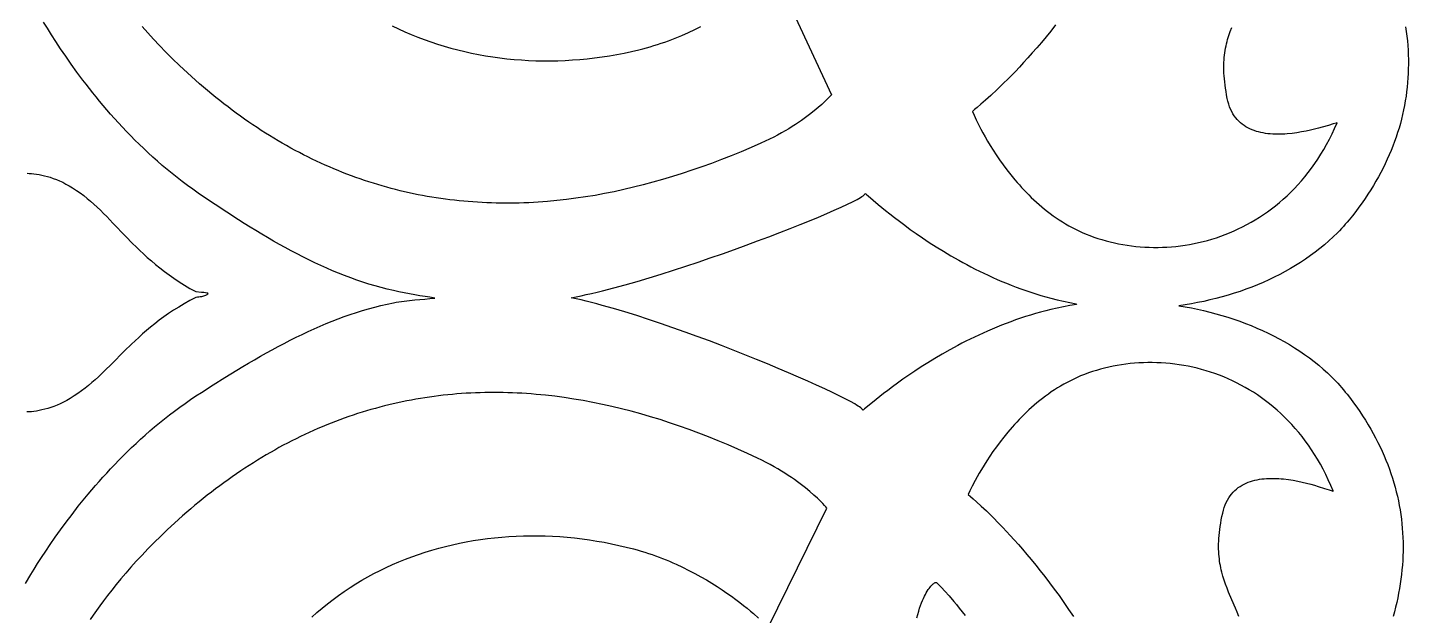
# Model space of a CAD drawing. Extents: x -332 to 348, y -263 to 352.
# Drawn here: x 59.8 to 123.2, y 29 to 56 of the extents above; entities that cross this region are included whole.
import ezdxf

# ---------------------------------------------------------------- set-up
doc = ezdxf.new("R2010")
doc.units = 0
doc.layers.add('LAYER_1', color=18, linetype='CONTINUOUS')
doc.layers.add('LAYER_2', color=174, linetype='CONTINUOUS')

msp = doc.modelspace()

# ---------------------------------------------------------------- linework, layer by layer
at = {"layer": 'LAYER_1'}
for points in [[(94.131, 58.472), (96.706, 52.941), (96.656, 52.885), (96.595, 52.819), (96.508, 52.73), (96.396, 52.621), (96.259, 52.493), (96.097, 52.35), (95.909, 52.193), (95.695, 52.025), (95.579, 51.937), (95.456, 51.847), (95.326, 51.755), (95.19, 51.662), (95.048, 51.568), (94.898, 51.473), (94.743, 51.377), (94.581, 51.281), (94.412, 51.185), (94.236, 51.089), (94.054, 50.993), (93.866, 50.899), (93.67, 50.805), (93.468, 50.712), (93.013, 50.513), (92.559, 50.321), (92.106, 50.135), (91.654, 49.957), (91.202, 49.786), (90.752, 49.623), (90.302, 49.467), (89.853, 49.318), (89.405, 49.177), (88.958, 49.043), (88.513, 48.916), (88.068, 48.798), (87.624, 48.687), (87.181, 48.583), (86.74, 48.487), (86.299, 48.4), (85.859, 48.319), (85.421, 48.247), (84.984, 48.183), (84.548, 48.127), (84.113, 48.078), (83.679, 48.038), (83.463, 48.021), (83.247, 48.006), (83.031, 47.993), (82.815, 47.982), (82.6, 47.973), (82.385, 47.966), (82.171, 47.961), (81.957, 47.959), (81.743, 47.958), (81.529, 47.96), (81.316, 47.963), (81.103, 47.969), (80.891, 47.977), (80.678, 47.986), (80.466, 47.998), (80.255, 48.013), (80.044, 48.029), (79.833, 48.047), (79.622, 48.068), (79.412, 48.09), (79.202, 48.115), (78.993, 48.142), (78.784, 48.171), (78.575, 48.202), (78.367, 48.236), (78.159, 48.271), (77.951, 48.309), (77.744, 48.349), (77.537, 48.392), (77.33, 48.436), (77.124, 48.483), (76.918, 48.531), (76.713, 48.583), (76.508, 48.636), (76.303, 48.691), (76.099, 48.749), (75.895, 48.809), (75.692, 48.872), (75.489, 48.936), (75.286, 49.003), (75.084, 49.072), (74.882, 49.143), (74.68, 49.217), (74.479, 49.293), (74.279, 49.371), (74.079, 49.452), (73.879, 49.535), (73.679, 49.62), (73.48, 49.707), (73.282, 49.797), (73.084, 49.889), (72.886, 49.984), (72.689, 50.081), (72.492, 50.18), (72.295, 50.282), (72.099, 50.385), (71.904, 50.492), (71.709, 50.6), (71.514, 50.711), (71.32, 50.825), (71.126, 50.941), (70.933, 51.059), (70.74, 51.18), (70.547, 51.303), (70.355, 51.428), (70.164, 51.556), (69.973, 51.686), (69.782, 51.819), (69.592, 51.954), (69.403, 52.092), (69.213, 52.232), (69.025, 52.375), (68.836, 52.52), (68.649, 52.667), (68.461, 52.817), (68.275, 52.97), (68.088, 53.125), (67.903, 53.282), (67.717, 53.442), (67.532, 53.605), (67.348, 53.77), (67.164, 53.937), (66.981, 54.107), (66.798, 54.28), (66.481, 54.587), (66.177, 54.89), (65.886, 55.191), (65.607, 55.487), (65.34, 55.779), (65.086, 56.067)], [(59.736, 30.494), (59.982, 30.908), (60.129, 31.148), (60.291, 31.409), (60.469, 31.687), (60.663, 31.984), (60.872, 32.295), (61.097, 32.622), (61.338, 32.961), (61.595, 33.311), (61.867, 33.671), (62.154, 34.04), (62.304, 34.227), (62.457, 34.416), (62.615, 34.606), (62.776, 34.797), (62.941, 34.989), (63.11, 35.182), (63.283, 35.376), (63.46, 35.57), (63.64, 35.765), (63.825, 35.96), (64.013, 36.154), (64.205, 36.348), (64.401, 36.542), (64.601, 36.735), (64.804, 36.928), (65.012, 37.119), (65.223, 37.31), (65.439, 37.499), (65.658, 37.686), (65.88, 37.872), (66.107, 38.055), (66.337, 38.237), (66.572, 38.417), (66.81, 38.594), (67.052, 38.768), (67.298, 38.939), (67.547, 39.108), (67.8, 39.273), (68.343, 39.619), (68.884, 39.958), (69.426, 40.291), (69.697, 40.454), (69.968, 40.615), (70.24, 40.773), (70.511, 40.929), (70.783, 41.082), (71.055, 41.232), (71.327, 41.379), (71.6, 41.523), (71.873, 41.663), (72.146, 41.8), (72.42, 41.934), (72.694, 42.063), (72.969, 42.189), (73.245, 42.31), (73.521, 42.427), (73.797, 42.54), (74.075, 42.648), (74.353, 42.751), (74.632, 42.849), (74.911, 42.942), (75.192, 43.03), (75.473, 43.112), (75.755, 43.189), (76.038, 43.26), (76.323, 43.326), (76.608, 43.385), (76.733, 43.408), (76.858, 43.429), (77.105, 43.464), (77.348, 43.492), (77.588, 43.516), (78.058, 43.556), (78.288, 43.578), (78.514, 43.603), (78.288, 43.636), (78.059, 43.672), (77.827, 43.711), (77.591, 43.752), (77.351, 43.797), (77.109, 43.844), (76.863, 43.894), (76.615, 43.948), (76.331, 44.013), (76.048, 44.085), (75.766, 44.162), (75.486, 44.245), (75.206, 44.333), (74.928, 44.427), (74.65, 44.526), (74.374, 44.631), (74.098, 44.74), (73.823, 44.854), (73.549, 44.972), (73.275, 45.095), (73.003, 45.223), (72.73, 45.354), (72.459, 45.489), (72.188, 45.629), (71.918, 45.772), (71.648, 45.918), (71.379, 46.068), (71.11, 46.221), (70.841, 46.377), (70.573, 46.536), (70.305, 46.698), (70.037, 46.862), (69.769, 47.029), (69.502, 47.197), (68.968, 47.542), (68.433, 47.893), (67.899, 48.25), (67.649, 48.421), (67.404, 48.595), (67.162, 48.772), (66.924, 48.951), (66.689, 49.134), (66.459, 49.318), (66.232, 49.505), (66.01, 49.694), (65.791, 49.884), (65.576, 50.076), (65.365, 50.27), (65.158, 50.465), (64.955, 50.661), (64.755, 50.858), (64.56, 51.055), (64.368, 51.253), (64.18, 51.452), (63.996, 51.65), (63.816, 51.849), (63.64, 52.047), (63.467, 52.245), (63.299, 52.443), (63.134, 52.64), (62.973, 52.836), (62.816, 53.03), (62.663, 53.224), (62.514, 53.416), (62.368, 53.606), (62.089, 53.981), (61.825, 54.347), (61.576, 54.703), (61.343, 55.047), (61.125, 55.378), (60.922, 55.694), (60.735, 55.995), (60.563, 56.277)], [(76.555, 56.1), (76.842, 55.961), (77.132, 55.829), (77.426, 55.702), (77.723, 55.582), (78.023, 55.468), (78.326, 55.36), (78.631, 55.259), (78.94, 55.164), (79.251, 55.075), (79.565, 54.992), (79.881, 54.916), (80.199, 54.846), (80.519, 54.782), (80.841, 54.724), (81.166, 54.673), (81.492, 54.629), (81.82, 54.59), (82.149, 54.558), (82.48, 54.533), (82.812, 54.514), (83.145, 54.501), (83.479, 54.495), (83.815, 54.495), (84.151, 54.501), (84.488, 54.515), (84.825, 54.534), (85.164, 54.56), (85.502, 54.593), (85.841, 54.632), (86.18, 54.678), (86.519, 54.73), (86.858, 54.789), (87.196, 54.854), (87.535, 54.927), (87.873, 55.005), (88.048, 55.049), (88.221, 55.095), (88.393, 55.144), (88.562, 55.194), (88.73, 55.247), (88.895, 55.301), (89.059, 55.358), (89.221, 55.416), (89.38, 55.475), (89.537, 55.537), (89.693, 55.599), (89.846, 55.663), (90.145, 55.795), (90.436, 55.931), (90.717, 56.071)], [(59.808, 49.33), (59.909, 49.326), (60.014, 49.319), (60.123, 49.308), (60.237, 49.293), (60.356, 49.274), (60.478, 49.25), (60.605, 49.221), (60.735, 49.186), (60.869, 49.146), (61.007, 49.099), (61.148, 49.045), (61.292, 48.984), (61.439, 48.916), (61.588, 48.839), (61.741, 48.754), (61.896, 48.66), (62.07, 48.545), (62.239, 48.427), (62.403, 48.304), (62.563, 48.177), (62.718, 48.046), (62.87, 47.912), (63.02, 47.775), (63.167, 47.635), (63.313, 47.492), (63.457, 47.346), (63.746, 47.047), (64.336, 46.428), (64.646, 46.111), (64.808, 45.951), (64.974, 45.79), (65.145, 45.629), (65.322, 45.468), (65.506, 45.307), (65.697, 45.147), (65.895, 44.987), (66.102, 44.827), (66.318, 44.669), (66.542, 44.511), (66.777, 44.355), (67.023, 44.201), (67.279, 44.048), (67.547, 43.897), (67.807, 43.877), (67.908, 43.867), (67.988, 43.856), (68.047, 43.846), (68.084, 43.835), (68.094, 43.83), (68.098, 43.825), (68.096, 43.82), (68.088, 43.814), (68.096, 43.808), (68.098, 43.799), (68.094, 43.788), (68.084, 43.776), (68.068, 43.763), (68.046, 43.749), (68.019, 43.734), (67.987, 43.719), (67.949, 43.705), (67.906, 43.691), (67.858, 43.677), (67.805, 43.665), (67.747, 43.654), (67.684, 43.645), (67.616, 43.638), (67.544, 43.633), (67.273, 43.488), (67.013, 43.341), (66.765, 43.192), (66.527, 43.041), (66.298, 42.889), (66.079, 42.735), (65.869, 42.58), (65.667, 42.424), (65.473, 42.268), (65.286, 42.111), (65.105, 41.954), (64.93, 41.797), (64.761, 41.64), (64.596, 41.484), (64.278, 41.173), (63.675, 40.567), (63.38, 40.275), (63.232, 40.132), (63.084, 39.992), (62.933, 39.855), (62.781, 39.721), (62.626, 39.591), (62.467, 39.464), (62.305, 39.34), (62.139, 39.221), (61.967, 39.106), (61.79, 38.995), (61.633, 38.905), (61.479, 38.823), (61.328, 38.75), (61.179, 38.684), (61.034, 38.626), (60.892, 38.576), (60.754, 38.532), (60.619, 38.494), (60.488, 38.463), (60.36, 38.436), (60.237, 38.415), (60.118, 38.399), (60.004, 38.386), (59.894, 38.378), (59.789, 38.373)], [(93.803, 28.48), (96.497, 33.954), (96.45, 34.011), (96.389, 34.078), (96.305, 34.169), (96.195, 34.281), (96.061, 34.411), (95.902, 34.558), (95.717, 34.719), (95.507, 34.892), (95.393, 34.982), (95.272, 35.075), (95.145, 35.169), (95.011, 35.265), (94.87, 35.362), (94.723, 35.461), (94.57, 35.56), (94.41, 35.659), (94.243, 35.759), (94.07, 35.859), (93.89, 35.958), (93.703, 36.057), (93.51, 36.155), (93.31, 36.252), (92.86, 36.461), (92.41, 36.664), (91.961, 36.859), (91.513, 37.047), (91.065, 37.228), (90.618, 37.401), (90.172, 37.567), (89.727, 37.725), (89.282, 37.877), (88.839, 38.02), (88.396, 38.156), (87.953, 38.285), (87.512, 38.406), (87.072, 38.519), (86.632, 38.624), (86.194, 38.722), (85.756, 38.811), (85.319, 38.893), (84.884, 38.967), (84.449, 39.033), (84.015, 39.091), (83.583, 39.14), (83.367, 39.162), (83.151, 39.182), (82.935, 39.2), (82.72, 39.215), (82.505, 39.229), (82.291, 39.24), (82.076, 39.25), (81.862, 39.257), (81.648, 39.263), (81.435, 39.266), (81.222, 39.267), (81.009, 39.266), (80.796, 39.263), (80.583, 39.258), (80.371, 39.25), (80.16, 39.241), (79.948, 39.229), (79.737, 39.215), (79.526, 39.199), (79.315, 39.181), (79.105, 39.161), (78.895, 39.139), (78.685, 39.114), (78.476, 39.088), (78.267, 39.059), (78.058, 39.028), (77.85, 38.994), (77.642, 38.959), (77.434, 38.921), (77.226, 38.881), (77.019, 38.839), (76.812, 38.795), (76.606, 38.748), (76.4, 38.699), (76.194, 38.648), (75.988, 38.595), (75.783, 38.539), (75.579, 38.482), (75.374, 38.422), (75.17, 38.359), (74.966, 38.295), (74.763, 38.228), (74.56, 38.158), (74.357, 38.087), (74.155, 38.013), (73.953, 37.937), (73.751, 37.858), (73.55, 37.778), (73.349, 37.694), (73.149, 37.609), (72.949, 37.521), (72.749, 37.431), (72.549, 37.339), (72.35, 37.244), (72.152, 37.146), (71.954, 37.047), (71.756, 36.945), (71.558, 36.841), (71.361, 36.734), (71.165, 36.625), (70.968, 36.513), (70.772, 36.399), (70.577, 36.283), (70.382, 36.164), (70.187, 36.043), (69.993, 35.919), (69.799, 35.793), (69.606, 35.664), (69.413, 35.533), (69.22, 35.4), (69.028, 35.264), (68.836, 35.126), (68.645, 34.985), (68.454, 34.841), (68.263, 34.696), (68.073, 34.547), (67.884, 34.396), (67.694, 34.243), (67.506, 34.087), (67.317, 33.929), (67.129, 33.768), (66.942, 33.604), (66.755, 33.438), (66.569, 33.27), (66.245, 32.97), (65.934, 32.673), (65.636, 32.379), (65.351, 32.089), (65.078, 31.803), (64.817, 31.521), (64.569, 31.243), (64.332, 30.972), (64.107, 30.706), (63.893, 30.446), (63.69, 30.192), (63.499, 29.946), (63.319, 29.708), (63.149, 29.477), (62.989, 29.255), (62.84, 29.042), (62.702, 28.838)], [(72.865, 28.95), (73.102, 29.163), (73.343, 29.369), (73.59, 29.57), (73.84, 29.764), (74.095, 29.953), (74.355, 30.135), (74.619, 30.311), (74.886, 30.48), (75.158, 30.644), (75.434, 30.801), (75.713, 30.952), (75.996, 31.097), (76.283, 31.236), (76.573, 31.368), (76.866, 31.495), (77.163, 31.615), (77.462, 31.728), (77.764, 31.836), (78.07, 31.937), (78.377, 32.032), (78.688, 32.12), (79.001, 32.202), (79.316, 32.278), (79.634, 32.347), (79.953, 32.411), (80.275, 32.467), (80.599, 32.518), (80.924, 32.562), (81.251, 32.599), (81.579, 32.63), (81.909, 32.655), (82.241, 32.673), (82.573, 32.685), (82.907, 32.691), (83.241, 32.69), (83.576, 32.682), (83.912, 32.668), (84.249, 32.648), (84.586, 32.621), (84.923, 32.587), (85.261, 32.547), (85.599, 32.501), (85.937, 32.448), (86.275, 32.388), (86.612, 32.322), (86.949, 32.249), (87.286, 32.17), (87.622, 32.084), (87.797, 32.036), (87.969, 31.986), (88.139, 31.934), (88.308, 31.879), (88.474, 31.823), (88.638, 31.765), (88.801, 31.705), (88.961, 31.644), (89.119, 31.58), (89.275, 31.516), (89.429, 31.45), (89.58, 31.382), (89.877, 31.244), (90.164, 31.101), (90.443, 30.956), (90.712, 30.808), (90.971, 30.658), (91.22, 30.507), (91.459, 30.356), (91.688, 30.205), (91.906, 30.056), (92.114, 29.909), (92.31, 29.765), (92.496, 29.625), (92.67, 29.489), (92.833, 29.358), (92.983, 29.234), (93.122, 29.116), (93.363, 28.903)], [(100.626, 28.927), (100.665, 29.079), (100.705, 29.223), (100.747, 29.357), (100.79, 29.483), (100.833, 29.602), (100.877, 29.712), (100.922, 29.814), (100.966, 29.908), (101.011, 29.996), (101.055, 30.076), (101.099, 30.149), (101.142, 30.215), (101.183, 30.274), (101.224, 30.328), (101.263, 30.374), (101.301, 30.415), (101.336, 30.45), (101.37, 30.48), (101.401, 30.504), (101.429, 30.522), (101.455, 30.536), (101.478, 30.545), (101.497, 30.549), (101.513, 30.549), (101.525, 30.544), (101.627, 30.443), (101.746, 30.319), (101.905, 30.148), (102.098, 29.932), (102.321, 29.672), (102.442, 29.526), (102.568, 29.37), (102.699, 29.203), (102.834, 29.027)]]:
    msp.add_lwpolyline(points, dxfattribs=at)
msp.add_lwpolyline([(107.927, 43.345), (107.939, 43.304), (107.641, 43.257), (107.346, 43.203), (107.055, 43.144), (106.768, 43.078), (106.53, 43.018), (106.294, 42.956), (106.061, 42.89), (105.83, 42.821), (105.602, 42.749), (105.376, 42.674), (105.153, 42.597), (104.932, 42.518), (104.713, 42.436), (104.498, 42.352), (104.285, 42.267), (104.075, 42.179), (103.868, 42.089), (103.663, 41.998), (103.462, 41.906), (103.263, 41.812), (103.068, 41.717), (102.875, 41.621), (102.686, 41.524), (102.499, 41.427), (102.136, 41.23), (101.787, 41.031), (101.45, 40.833), (101.128, 40.635), (100.82, 40.439), (100.526, 40.246), (100.248, 40.057), (99.985, 39.874), (99.738, 39.696), (99.507, 39.526), (99.292, 39.365), (99.095, 39.213), (98.752, 38.943), (98.287, 38.567), (98.219, 38.513), (98.171, 38.478), (98.143, 38.462), (98.136, 38.462), (98.135, 38.467), (98.135, 38.476), (98.132, 38.485), (98.117, 38.508), (98.089, 38.536), (98.049, 38.568), (97.997, 38.605), (97.934, 38.646), (97.86, 38.691), (97.776, 38.741), (97.575, 38.852), (97.334, 38.977), (97.056, 39.116), (96.744, 39.268), (96.398, 39.431), (96.022, 39.603), (95.618, 39.785), (95.188, 39.974), (94.735, 40.17), (94.261, 40.372), (93.768, 40.577), (93.258, 40.786), (92.735, 40.997), (92.199, 41.209), (91.654, 41.421), (91.102, 41.631), (90.545, 41.838), (89.986, 42.042), (89.426, 42.241), (88.868, 42.434), (88.315, 42.619), (87.769, 42.796), (87.231, 42.964), (86.706, 43.121), (86.193, 43.266), (85.943, 43.334), (85.697, 43.399), (85.456, 43.459), (85.22, 43.517), (84.988, 43.57), (84.763, 43.62), (84.989, 43.664), (85.222, 43.712), (85.459, 43.764), (85.702, 43.819), (85.949, 43.878), (86.201, 43.939), (86.716, 44.072), (87.245, 44.215), (87.786, 44.369), (88.336, 44.532), (88.893, 44.702), (89.455, 44.88), (90.019, 45.063), (90.583, 45.251), (91.144, 45.442), (91.701, 45.636), (92.25, 45.832), (92.79, 46.028), (93.318, 46.223), (93.832, 46.417), (94.329, 46.608), (94.808, 46.795), (95.265, 46.978), (95.699, 47.154), (96.107, 47.323), (96.486, 47.484), (96.835, 47.636), (97.151, 47.778), (97.432, 47.908), (97.675, 48.026), (97.878, 48.13), (97.964, 48.177), (98.039, 48.22), (98.103, 48.26), (98.155, 48.295), (98.196, 48.326), (98.224, 48.352), (98.24, 48.375), (98.244, 48.384), (98.244, 48.392), (98.245, 48.397), (98.251, 48.397), (98.279, 48.381), (98.326, 48.345), (98.393, 48.29), (98.85, 47.903), (99.187, 47.626), (99.381, 47.47), (99.592, 47.304), (99.819, 47.129), (100.063, 46.946), (100.321, 46.757), (100.596, 46.562), (100.885, 46.363), (101.189, 46.16), (101.506, 45.955), (101.838, 45.749), (102.184, 45.543), (102.542, 45.338), (102.726, 45.237), (102.914, 45.136), (103.104, 45.036), (103.297, 44.936), (103.494, 44.838), (103.693, 44.741), (103.896, 44.646), (104.101, 44.552), (104.309, 44.46), (104.52, 44.369), (104.734, 44.281), (104.95, 44.194), (105.169, 44.11), (105.391, 44.028), (105.615, 43.949), (105.842, 43.872), (106.071, 43.798), (106.303, 43.727), (106.537, 43.659), (106.773, 43.594), (107.056, 43.522), (107.342, 43.457), (107.633, 43.398)], close=True, dxfattribs=at)
at = {"layer": 'LAYER_2'}
for points in [[(106.988, 56.14), (106.767, 55.864), (106.55, 55.598), (106.336, 55.341), (106.125, 55.094), (105.918, 54.858), (105.716, 54.631), (105.519, 54.414), (105.326, 54.207), (105.139, 54.009), (104.959, 53.822), (104.784, 53.645), (104.616, 53.478), (104.302, 53.173), (104.02, 52.909), (103.772, 52.685), (103.563, 52.501), (103.394, 52.358), (103.27, 52.256), (103.167, 52.173), (103.244, 51.996), (103.341, 51.789), (103.477, 51.515), (103.56, 51.357), (103.652, 51.185), (103.754, 51.002), (103.867, 50.809), (103.989, 50.606), (104.12, 50.395), (104.262, 50.178), (104.414, 49.955), (104.576, 49.727), (104.747, 49.497), (104.929, 49.264), (105.12, 49.031), (105.22, 48.914), (105.322, 48.798), (105.426, 48.682), (105.533, 48.567), (105.643, 48.452), (105.755, 48.338), (105.87, 48.226), (105.987, 48.114), (106.107, 48.004), (106.229, 47.896), (106.353, 47.789), (106.481, 47.683), (106.61, 47.58), (106.743, 47.479), (106.878, 47.38), (107.015, 47.284), (107.155, 47.19), (107.297, 47.098), (107.442, 47.01), (107.59, 46.925), (107.74, 46.842), (107.893, 46.763), (108.048, 46.688), (108.206, 46.616), (108.382, 46.541), (108.561, 46.471), (108.742, 46.404), (108.926, 46.342), (109.112, 46.284), (109.3, 46.23), (109.49, 46.18), (109.682, 46.135), (109.876, 46.094), (110.071, 46.058), (110.269, 46.026), (110.467, 45.998), (110.667, 45.975), (110.868, 45.957), (111.071, 45.943), (111.274, 45.933), (111.478, 45.929), (111.683, 45.929), (111.889, 45.934), (112.095, 45.943), (112.301, 45.958), (112.508, 45.977), (112.715, 46.001), (112.922, 46.03), (113.129, 46.064), (113.336, 46.103), (113.542, 46.147), (113.748, 46.196), (113.954, 46.25), (114.158, 46.309), (114.363, 46.374), (114.566, 46.444), (114.768, 46.519), (114.969, 46.599), (115.169, 46.684), (115.367, 46.775), (115.564, 46.871), (115.76, 46.973), (115.953, 47.08), (116.145, 47.193), (116.335, 47.311), (116.523, 47.435), (116.709, 47.564), (116.892, 47.699), (117.073, 47.84), (117.251, 47.986), (117.427, 48.139), (117.6, 48.297), (117.77, 48.46), (117.937, 48.63), (118.101, 48.806), (118.262, 48.987), (118.42, 49.175), (118.574, 49.368), (118.724, 49.568), (118.871, 49.773), (119.014, 49.985), (119.153, 50.203), (119.287, 50.427), (119.418, 50.657), (119.544, 50.894), (119.666, 51.137), (119.784, 51.386), (119.897, 51.642), (119.895, 51.645), (119.888, 51.645), (119.853, 51.638), (119.716, 51.597), (119.498, 51.53), (119.21, 51.446), (119.044, 51.4), (118.866, 51.355), (118.676, 51.31), (118.477, 51.267), (118.27, 51.227), (118.056, 51.192), (117.837, 51.163), (117.615, 51.141), (117.504, 51.133), (117.392, 51.127), (117.279, 51.124), (117.167, 51.123), (117.056, 51.125), (116.944, 51.13), (116.834, 51.138), (116.724, 51.149), (116.616, 51.163), (116.508, 51.181), (116.403, 51.202), (116.298, 51.227), (116.196, 51.256), (116.096, 51.29), (115.998, 51.327), (115.902, 51.369), (115.809, 51.416), (115.719, 51.467), (115.632, 51.523), (115.548, 51.585), (115.467, 51.651), (115.39, 51.723), (115.317, 51.801), (115.248, 51.884), (115.183, 51.973), (115.122, 52.067), (115.066, 52.168), (115.014, 52.276), (114.968, 52.39), (114.926, 52.51), (114.89, 52.637), (114.86, 52.772), (114.829, 52.931), (114.802, 53.086), (114.778, 53.237), (114.758, 53.383), (114.741, 53.526), (114.728, 53.665), (114.717, 53.8), (114.71, 53.931), (114.705, 54.059), (114.704, 54.183), (114.705, 54.305), (114.709, 54.423), (114.716, 54.539), (114.725, 54.651), (114.736, 54.762), (114.75, 54.869), (114.766, 54.975), (114.784, 55.078), (114.804, 55.18), (114.826, 55.28), (114.85, 55.378), (114.876, 55.474), (114.933, 55.663), (114.995, 55.847), (115.063, 56.028)], [(123.042, 56.05), (123.072, 55.836), (123.098, 55.622), (123.12, 55.408), (123.138, 55.194), (123.151, 54.981), (123.161, 54.768), (123.167, 54.556), (123.168, 54.343), (123.165, 54.131), (123.158, 53.919), (123.147, 53.708), (123.132, 53.497), (123.112, 53.286), (123.088, 53.075), (123.06, 52.865), (123.027, 52.656), (122.99, 52.446), (122.949, 52.238), (122.903, 52.029), (122.853, 51.821), (122.799, 51.614), (122.74, 51.407), (122.676, 51.2), (122.609, 50.994), (122.536, 50.789), (122.459, 50.584), (122.378, 50.379), (122.292, 50.175), (122.202, 49.972), (122.107, 49.769), (122.007, 49.567), (121.903, 49.365), (121.794, 49.164), (121.68, 48.964), (121.562, 48.764), (121.439, 48.565), (121.311, 48.366), (121.178, 48.169), (121.041, 47.972), (120.899, 47.775), (120.752, 47.58), (120.6, 47.385), (120.444, 47.19), (120.359, 47.089), (120.272, 46.988), (120.184, 46.889), (120.094, 46.791), (120.003, 46.694), (119.91, 46.598), (119.719, 46.411), (119.522, 46.229), (119.32, 46.052), (119.112, 45.879), (118.898, 45.712), (118.679, 45.55), (118.455, 45.393), (118.226, 45.241), (117.993, 45.094), (117.755, 44.953), (117.512, 44.816), (117.266, 44.685), (117.016, 44.559), (116.762, 44.438), (116.504, 44.322), (116.244, 44.211), (115.98, 44.106), (115.713, 44.005), (115.444, 43.91), (115.172, 43.82), (114.898, 43.736), (114.621, 43.657), (114.343, 43.583), (114.063, 43.514), (113.782, 43.45), (113.499, 43.392), (113.215, 43.34), (112.93, 43.292), (112.644, 43.25), (112.929, 43.202), (113.213, 43.148), (113.496, 43.09), (113.777, 43.027), (114.057, 42.958), (114.335, 42.884), (114.612, 42.806), (114.887, 42.722), (115.159, 42.633), (115.429, 42.539), (115.696, 42.44), (115.961, 42.335), (116.222, 42.226), (116.48, 42.112), (116.735, 41.992), (116.986, 41.868), (117.234, 41.738), (117.477, 41.604), (117.716, 41.464), (117.951, 41.319), (118.182, 41.169), (118.407, 41.014), (118.628, 40.854), (118.843, 40.689), (119.053, 40.518), (119.258, 40.343), (119.456, 40.163), (119.649, 39.977), (119.743, 39.882), (119.835, 39.786), (119.926, 39.689), (120.016, 39.591), (120.103, 39.491), (120.189, 39.39), (120.274, 39.287), (120.356, 39.184), (120.509, 38.986), (120.656, 38.788), (120.799, 38.589), (120.936, 38.39), (121.069, 38.19), (121.197, 37.989), (121.321, 37.788), (121.439, 37.586), (121.553, 37.384), (121.662, 37.181), (121.767, 36.978), (121.867, 36.774), (121.962, 36.57), (122.053, 36.365), (122.139, 36.159), (122.22, 35.954), (122.297, 35.747), (122.369, 35.541), (122.437, 35.334), (122.5, 35.126), (122.559, 34.918), (122.614, 34.71), (122.664, 34.501), (122.709, 34.292), (122.75, 34.083), (122.787, 33.873), (122.819, 33.663), (122.847, 33.453), (122.871, 33.242), (122.89, 33.031), (122.905, 32.82), (122.916, 32.609), (122.923, 32.397), (122.925, 32.185), (122.923, 31.973), (122.917, 31.761), (122.907, 31.548), (122.893, 31.335), (122.874, 31.122), (122.852, 30.909), (122.825, 30.696), (122.794, 30.483), (122.76, 30.269), (122.721, 30.056), (122.678, 29.842), (122.631, 29.628), (122.581, 29.415), (122.526, 29.201), (122.467, 28.987)], [(115.393, 28.975), (115.314, 29.175), (115.235, 29.369), (115.076, 29.742), (114.924, 30.104), (114.852, 30.284), (114.783, 30.465), (114.719, 30.648), (114.661, 30.834), (114.609, 31.024), (114.585, 31.121), (114.563, 31.219), (114.543, 31.319), (114.525, 31.421), (114.51, 31.525), (114.496, 31.631), (114.484, 31.739), (114.475, 31.849), (114.469, 31.962), (114.465, 32.078), (114.464, 32.197), (114.465, 32.318), (114.469, 32.442), (114.477, 32.57), (114.487, 32.701), (114.5, 32.836), (114.517, 32.974), (114.537, 33.116), (114.56, 33.263), (114.587, 33.413), (114.618, 33.567), (114.652, 33.726), (114.686, 33.86), (114.724, 33.986), (114.768, 34.106), (114.817, 34.218), (114.871, 34.325), (114.93, 34.424), (114.992, 34.518), (115.059, 34.605), (115.131, 34.687), (115.205, 34.763), (115.284, 34.833), (115.366, 34.898), (115.451, 34.957), (115.54, 35.011), (115.631, 35.061), (115.725, 35.105), (115.821, 35.145), (115.92, 35.181), (116.021, 35.212), (116.124, 35.239), (116.229, 35.262), (116.335, 35.281), (116.443, 35.296), (116.551, 35.308), (116.661, 35.317), (116.772, 35.322), (116.883, 35.324), (116.995, 35.324), (117.107, 35.32), (117.219, 35.315), (117.331, 35.306), (117.442, 35.296), (117.664, 35.269), (117.882, 35.235), (118.095, 35.195), (118.301, 35.151), (118.499, 35.104), (118.688, 35.055), (118.865, 35.005), (119.03, 34.956), (119.316, 34.866), (119.533, 34.793), (119.669, 34.75), (119.703, 34.742), (119.711, 34.742), (119.713, 34.745), (119.605, 35.003), (119.493, 35.255), (119.377, 35.5), (119.255, 35.74), (119.13, 35.973), (119, 36.2), (118.866, 36.421), (118.727, 36.635), (118.585, 36.844), (118.439, 37.047), (118.289, 37.244), (118.136, 37.435), (117.979, 37.62), (117.819, 37.799), (117.656, 37.972), (117.489, 38.14), (117.32, 38.301), (117.147, 38.457), (116.972, 38.608), (116.794, 38.752), (116.614, 38.891), (116.431, 39.025), (116.246, 39.153), (116.059, 39.275), (115.869, 39.392), (115.678, 39.503), (115.485, 39.609), (115.29, 39.71), (115.094, 39.805), (114.896, 39.895), (114.696, 39.979), (114.496, 40.059), (114.294, 40.133), (114.092, 40.202), (113.888, 40.265), (113.684, 40.324), (113.479, 40.378), (113.274, 40.426), (113.068, 40.47), (112.862, 40.508), (112.655, 40.542), (112.449, 40.57), (112.243, 40.594), (112.037, 40.613), (111.831, 40.627), (111.625, 40.636), (111.421, 40.641), (111.216, 40.641), (111.013, 40.636), (110.81, 40.627), (110.609, 40.612), (110.408, 40.594), (110.209, 40.571), (110.011, 40.543), (109.815, 40.511), (109.62, 40.474), (109.427, 40.433), (109.236, 40.388), (109.047, 40.338), (108.86, 40.284), (108.675, 40.225), (108.492, 40.163), (108.312, 40.096), (108.134, 40.025), (107.975, 39.957), (107.818, 39.885), (107.663, 39.809), (107.512, 39.73), (107.362, 39.648), (107.215, 39.563), (107.071, 39.475), (106.929, 39.384), (106.789, 39.291), (106.652, 39.195), (106.518, 39.097), (106.386, 38.996), (106.256, 38.894), (106.129, 38.79), (106.005, 38.684), (105.883, 38.576), (105.763, 38.467), (105.646, 38.357), (105.532, 38.246), (105.42, 38.134), (105.31, 38.021), (105.203, 37.908), (105.098, 37.793), (104.996, 37.679), (104.8, 37.45), (104.613, 37.222), (104.436, 36.995), (104.27, 36.771), (104.113, 36.551), (103.967, 36.337), (103.83, 36.129), (103.704, 35.929), (103.587, 35.738), (103.481, 35.557), (103.385, 35.388), (103.299, 35.231), (103.157, 34.961), (103.056, 34.756), (102.974, 34.58), (103.076, 34.495), (103.198, 34.39), (103.363, 34.244), (103.568, 34.055), (103.811, 33.826), (104.087, 33.555), (104.395, 33.244), (104.559, 33.073), (104.729, 32.892), (104.906, 32.701), (105.089, 32.5), (105.276, 32.289), (105.469, 32.067), (105.667, 31.836), (105.868, 31.595), (106.073, 31.344), (106.282, 31.083), (106.493, 30.812), (106.707, 30.531), (106.924, 30.24), (107.142, 29.94), (107.361, 29.629), (107.582, 29.309), (107.803, 28.98)]]:
    msp.add_lwpolyline(points, dxfattribs=at)

doc.saveas('drawing.dxf')
